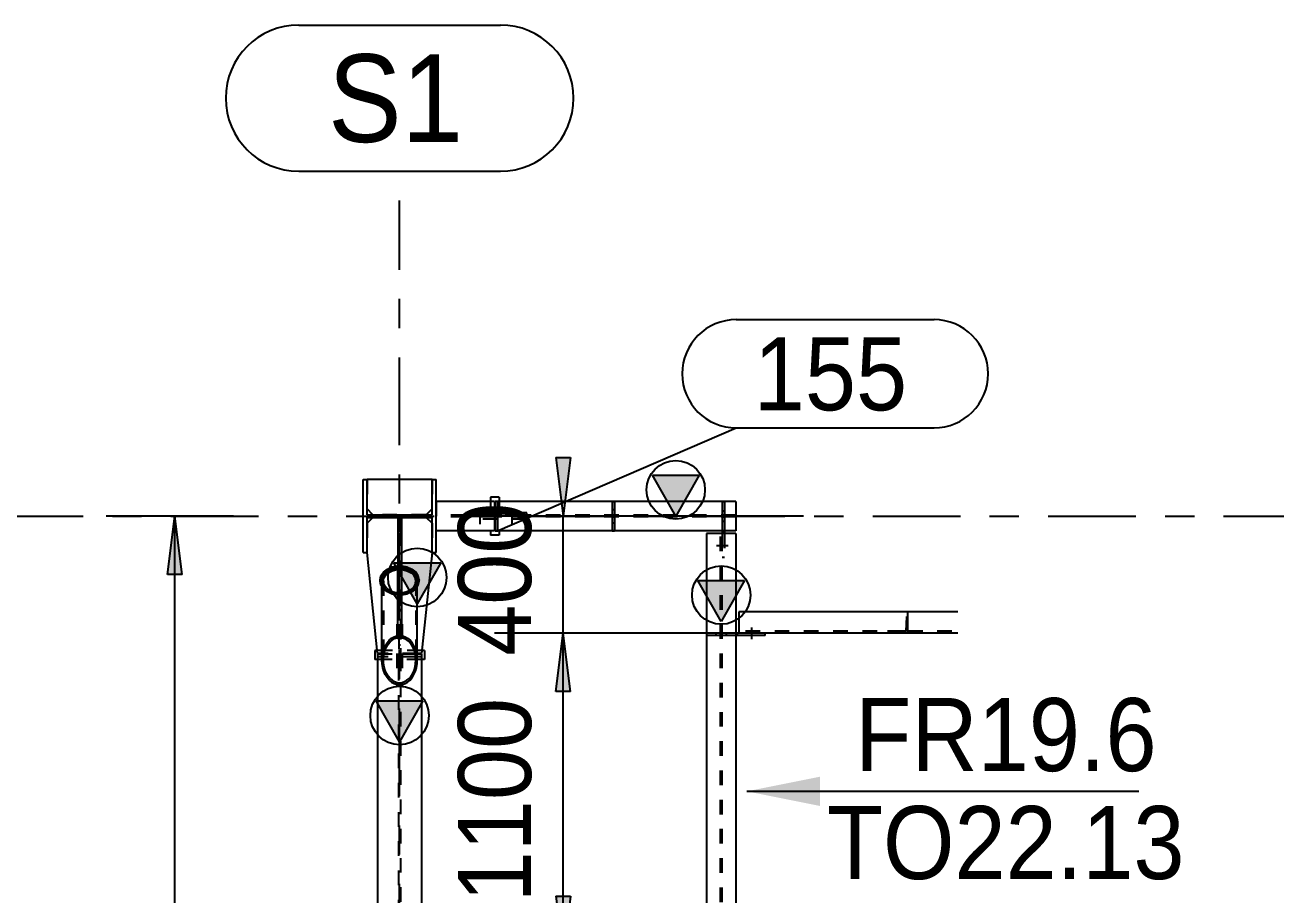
# Model space of a CAD drawing. Header units: millimetres. Extents: x 0 to 594, y 0 to 420.
# Drawn here: x 62.83 to 105.61, y 205.98 to 235.73 of the extents above; entities that cross this region are included whole.
import ezdxf

# ---------------------------------------------------------------- set-up
doc = ezdxf.new("R2010")
doc.units = ezdxf.units.MM
doc.header["$MEASUREMENT"] = 0
for name, pattern in [('XKITLINE00', [0]), ('XKITLINE02', [4, 2, -2]), ('XKITLINE03', [6, 3, -1, 1, -1]), ('XKITLINE04', [3, 0.5, -0.5, 0.5, -0.5, 0.5, -0.5])]:
    doc.linetypes.add(name, pattern=pattern)
for name, color, linetype in [('dimension', 7, 'Continuous'), ('grid', 7, 'Continuous'), ('mark', 7, 'Continuous'), ('part1', 7, 'Continuous'), ('text', 7, 'Continuous')]:
    doc.layers.add(name, color=color, linetype=linetype)
doc.styles.add('STYLE_1', font='ARIAL.TTF', dxfattribs={"height": 0.2})

# ---------------------------------------------------------------- blocks, each defined once
blk = doc.blocks.new('*D196')
at = {"layer": 'mark', "color": 1, "linetype": 'XKITLINE00'}
for p, q in [((113.59, 1364.804), (120.353, 1364.804)), ((105.426, 1357.587), (113.59, 1361.104)), ((113.59, 1361.104), (120.353, 1361.104)), ((113.59, 1361.104), (113.59, 1361.104))]:
    blk.add_line(p, q, dxfattribs=at)
for centre, start, end in [((113.59, 1362.954), 90, -90), ((120.353, 1362.954), -90, 90)]:
    blk.add_arc(centre, 1.85, start, end, dxfattribs=at)
at = {"layer": 'mark', "color": 1, "style": 'STYLE_1', "width": 0.9}
blk.add_text('155', height=2.5, dxfattribs=at).set_placement((114.19, 1361.704))
blk = doc.blocks.new('*D200')
at = {"layer": 'part1', "color": 2, "linetype": 'XKITLINE04'}
for p, q in [((101.986, 1354.386), (101.986, 1352.286)), ((101.986, 1354.386), (102.046, 1354.386)), ((102.046, 1354.386), (102.046, 1352.286)), ((101.986, 1352.286), (102.046, 1352.286))]:
    blk.add_line(p, q, dxfattribs=at)
blk = doc.blocks.new('*D201')
at = {"layer": 'part1', "color": 0, "linetype": 'XKITLINE00'}
for p, q in [((101.228, 1353.486), (101.228, 1353.186)), ((101.318, 1353.486), (101.228, 1353.486)), ((102.928, 1353.486), (102.839, 1353.486)), ((102.928, 1353.486), (102.928, 1353.186)), ((101.328, 1353.186), (101.228, 1353.186)), ((102.928, 1353.186), (102.828, 1353.186))]:
    blk.add_line(p, q, dxfattribs=at)
at = {"layer": 'part1', "color": 2, "linetype": 'XKITLINE04'}
for p, q in [((102.839, 1353.486), (101.318, 1353.486)), ((102.828, 1353.186), (101.328, 1353.186))]:
    blk.add_line(p, q, dxfattribs=at)
blk = doc.blocks.new('*D202')
at = {"layer": 'part1', "color": 2, "linetype": 'XKITLINE04'}
for p, q in [((102.111, 1354.386), (102.111, 1352.286)), ((102.111, 1354.386), (102.171, 1354.386)), ((102.171, 1354.386), (102.171, 1352.286)), ((102.111, 1352.286), (102.171, 1352.286))]:
    blk.add_line(p, q, dxfattribs=at)
blk = doc.blocks.new('*D203')
at = {"layer": 'part1', "color": 0, "linetype": 'XKITLINE00'}
for p, q in [((101.168, 1358.042), (100.968, 1357.842)), ((103.188, 1357.842), (102.988, 1358.042)), ((101.328, 1353.386), (100.968, 1356.837)), ((103.188, 1356.837), (102.828, 1353.386)), ((101.473, 1353.386), (101.328, 1353.386)), ((102.828, 1353.386), (102.683, 1353.386))]:
    blk.add_line(p, q, dxfattribs=at)
at = {"layer": 'part1', "color": 2, "linetype": 'XKITLINE04'}
for p, q in [((100.968, 1357.842), (100.968, 1356.837)), ((102.988, 1358.042), (101.168, 1358.042)), ((103.188, 1357.842), (103.188, 1356.837)), ((102.683, 1353.386), (101.473, 1353.386))]:
    blk.add_line(p, q, dxfattribs=at)
blk = doc.blocks.new('*D204')
at = {"layer": 'part1', "color": 2, "linetype": 'XKITLINE04'}
for p, q in [((102.048, 1358.042), (102.048, 1353.386)), ((102.048, 1358.042), (102.108, 1358.042)), ((102.048, 1357.842), (102.108, 1357.842)), ((102.108, 1358.042), (102.108, 1357.573)), ((102.108, 1357.573), (102.108, 1353.386)), ((102.048, 1353.686), (102.108, 1353.686))]:
    blk.add_line(p, q, dxfattribs=at)
blk = doc.blocks.new('*D205')
at = {"layer": 'part1', "color": 2, "linetype": 'XKITLINE04'}
for p, q in [((100.968, 1359.337), (100.968, 1358.332)), ((103.188, 1359.337), (100.968, 1359.337)), ((103.188, 1359.337), (103.188, 1358.332)), ((101.168, 1358.132), (100.968, 1358.332)), ((103.188, 1358.332), (102.988, 1358.132)), ((102.988, 1358.132), (101.168, 1358.132))]:
    blk.add_line(p, q, dxfattribs=at)
blk = doc.blocks.new('*D207')
at = {"layer": 'text', "color": 1, "style": 'STYLE_1', "width": 0.9}
blk.add_text('TO22.13', height=2.5, dxfattribs=at).set_placement((116.689, 1345.674))
blk = doc.blocks.new('*D209')
at = {"layer": 'text', "color": 1, "linetype": 'XKITLINE00'}
blk.add_line((113.955, 1348.675), (127.362, 1348.675), dxfattribs=at)
at = {"layer": 'text', "color": 1}
blk.add_solid([(113.955, 1348.675), (116.455, 1349.175), (113.955, 1348.675), (116.455, 1348.175)], dxfattribs=at)
at = {"layer": 'text', "color": 1, "style": 'STYLE_1', "width": 0.9}
blk.add_text('FR19.6', height=2.5, dxfattribs=at).set_placement((117.658, 1349.365))
blk = doc.blocks.new('*D213')
at = {"layer": 'grid', "color": 4, "linetype": 'XKITLINE00'}
for p, q in [((98.631, 1374.879), (105.525, 1374.879)), ((98.631, 1369.879), (105.525, 1369.879))]:
    blk.add_line(p, q, dxfattribs=at)
at = {"layer": 'grid', "color": 4, "linetype": 'XKITLINE03'}
blk.add_line((102.078, 1312.512), (102.078, 1368.879), dxfattribs=at)
at = {"layer": 'grid', "color": 4, "linetype": 'XKITLINE00'}
for centre, start, end in [((98.631, 1372.379), 90, -90), ((105.525, 1372.379), -90, 90)]:
    blk.add_arc(centre, 2.5, start, end, dxfattribs=at)
at = {"layer": 'grid', "color": 4, "style": 'STYLE_1', "width": 0.9}
blk.add_text('S1', height=3, dxfattribs=at).set_placement((99.631, 1370.879))
blk = doc.blocks.new('*D216')
at = {"layer": 'grid', "color": 4, "linetype": 'XKITLINE03'}
blk.add_line((88.256, 1358.087), (175.314, 1358.087), dxfattribs=at)
blk = doc.blocks.new('*D220')
at = {"layer": 'part1', "color": 0, "linetype": 'XKITLINE00'}
for p, q in [((100.828, 1356.837), (100.828, 1359.337)), ((100.828, 1359.337), (100.968, 1359.337)), ((100.968, 1358.132), (100.968, 1359.337)), ((103.188, 1359.337), (103.328, 1359.337)), ((103.188, 1358.132), (103.188, 1359.337)), ((103.328, 1356.837), (103.328, 1359.337)), ((100.968, 1358.132), (103.188, 1358.132)), ((100.968, 1358.042), (103.188, 1358.042)), ((100.968, 1356.837), (100.968, 1358.042)), ((103.188, 1356.837), (103.188, 1358.042)), ((100.828, 1356.837), (100.968, 1356.837)), ((103.188, 1356.837), (103.328, 1356.837))]:
    blk.add_line(p, q, dxfattribs=at)
blk = doc.blocks.new('*D221')
at = {"layer": 'part1', "color": 0, "linetype": 'XKITLINE00'}
for p, q in [((113.578, 1357.487), (112.578, 1357.487)), ((112.578, 1357.487), (112.578, 1324.887)), ((113.578, 1357.487), (113.578, 1324.887)), ((113.078, 1354.487), (112.278, 1355.887)), ((112.278, 1355.887), (113.878, 1355.887)), ((113.878, 1355.887), (113.078, 1354.487)), ((113.578, 1324.887), (112.578, 1324.887))]:
    blk.add_line(p, q, dxfattribs=at)
at = {"layer": 'part1', "color": 2, "linetype": 'XKITLINE04'}
for p, q in [((113.051, 1324.887), (113.051, 1357.487)), ((113.106, 1324.887), (113.106, 1357.487))]:
    blk.add_line(p, q, dxfattribs=at)
at = {"layer": 'part1', "color": 0, "linetype": 'XKITLINE00'}
blk.add_circle((113.078, 1355.387), 1, dxfattribs=at)
at = {"layer": 'part1', "color": 0}
blk.add_solid([(112.278, 1355.887), (113.878, 1355.887), (112.278, 1355.887), (113.078, 1354.487)], dxfattribs=at)
blk = doc.blocks.new('*D222')
at = {"layer": 'part1', "color": 0, "linetype": 'XKITLINE00'}
for p, q in [((101.328, 1353.366), (101.328, 1327.057)), ((101.473, 1353.366), (101.328, 1353.366)), ((101.473, 1353.276), (101.328, 1353.276)), ((102.828, 1353.366), (102.683, 1353.366)), ((102.828, 1353.276), (102.683, 1353.276)), ((102.828, 1353.366), (102.828, 1327.057)), ((102.078, 1350.366), (101.278, 1351.766)), ((101.278, 1351.766), (102.878, 1351.766)), ((102.878, 1351.766), (102.078, 1350.366)), ((101.328, 1327.147), (102.828, 1327.147)), ((102.111, 1327.057), (101.328, 1327.057)), ((102.111, 1327.057), (102.828, 1327.057))]:
    blk.add_line(p, q, dxfattribs=at)
at = {"layer": 'part1', "color": 2, "linetype": 'XKITLINE04'}
for p, q in [((101.328, 1353.286), (101.328, 1353.276)), ((101.826, 1353.366), (101.473, 1353.366)), ((102.683, 1353.276), (101.473, 1353.276)), ((102.683, 1353.366), (101.826, 1353.366)), ((102.046, 1353.286), (102.046, 1352.97)), ((102.046, 1353.286), (102.111, 1353.286)), ((102.046, 1353.266), (102.111, 1353.266)), ((102.111, 1353.286), (102.111, 1352.394)), ((102.828, 1353.276), (102.828, 1327.147)), ((102.046, 1352.966), (102.046, 1352.97)), ((102.046, 1352.966), (102.046, 1327.137)), ((102.046, 1352.966), (102.111, 1352.966)), ((102.111, 1352.394), (102.111, 1327.452)), ((101.328, 1327.457), (101.328, 1327.147)), ((102.046, 1327.457), (102.111, 1327.457)), ((102.111, 1327.452), (102.111, 1327.137)), ((102.046, 1327.157), (102.111, 1327.157)), ((102.046, 1327.137), (102.111, 1327.137)), ((102.828, 1327.137), (102.828, 1327.147)), ((102.828, 1327.057), (102.828, 1327.137))]:
    blk.add_line(p, q, dxfattribs=at)
at = {"layer": 'part1', "color": 0, "linetype": 'XKITLINE00'}
blk.add_circle((102.078, 1351.266), 1, dxfattribs=at)
at = {"layer": 'part1', "color": 0}
blk.add_solid([(101.278, 1351.766), (102.878, 1351.766), (101.278, 1351.766), (102.078, 1350.366)], dxfattribs=at)
blk = doc.blocks.new('*D225')
at = {"layer": 'part1', "color": 0, "linetype": 'XKITLINE00'}
for p, q in [((111.521, 1358.087), (110.721, 1359.487)), ((110.721, 1359.487), (112.321, 1359.487)), ((112.321, 1359.487), (111.521, 1358.087)), ((105.348, 1358.587), (105.348, 1357.587)), ((113.578, 1358.587), (105.348, 1358.587)), ((105.428, 1358.587), (105.428, 1357.587)), ((113.578, 1358.587), (113.578, 1357.587)), ((113.578, 1357.587), (105.348, 1357.587))]:
    blk.add_line(p, q, dxfattribs=at)
at = {"layer": 'part1', "color": 2, "linetype": 'XKITLINE04'}
for p, q in [((113.578, 1358.115), (105.428, 1358.115)), ((113.578, 1358.06), (105.428, 1358.06)), ((105.728, 1358.06), (105.728, 1358.115)), ((105.348, 1357.587), (105.428, 1357.587))]:
    blk.add_line(p, q, dxfattribs=at)
at = {"layer": 'part1', "color": 0, "linetype": 'XKITLINE00'}
blk.add_circle((111.521, 1358.987), 1, dxfattribs=at)
at = {"layer": 'part1', "color": 0}
blk.add_solid([(110.721, 1359.487), (112.321, 1359.487), (110.721, 1359.487), (111.521, 1358.087)], dxfattribs=at)
blk = doc.blocks.new('*D226')
at = {"layer": 'part1', "color": 2, "linetype": 'XKITLINE04'}
for p, q in [((112.581, 1354.007), (112.581, 1354.087)), ((113.051, 1354.087), (112.581, 1354.087)), ((113.051, 1354.007), (112.581, 1354.007)), ((112.901, 1354.007), (112.901, 1354.087)), ((113.051, 1354.007), (113.051, 1354.087))]:
    blk.add_line(p, q, dxfattribs=at)
blk = doc.blocks.new('*D228')
at = {"layer": 'part1', "color": 2, "linetype": 'XKITLINE04'}
for p, q in [((119.405, 1354.157), (119.432, 1354.817)), ((119.462, 1354.817), (119.432, 1354.817)), ((120.965, 1354.157), (118.758, 1354.157)), ((119.462, 1354.087), (118.758, 1354.087))]:
    blk.add_line(p, q, dxfattribs=at)
at = {"layer": 'part1', "color": 0, "linetype": 'XKITLINE00'}
for p, q in [((121.162, 1354.817), (119.462, 1354.817)), ((119.462, 1354.087), (119.462, 1354.817)), ((121.162, 1354.087), (119.462, 1354.087))]:
    blk.add_line(p, q, dxfattribs=at)
blk = doc.blocks.new('*D236')
at = {"layer": 'part1', "color": 0, "linetype": 'XKITLINE00'}
for p, q in [((119.462, 1354.817), (113.678, 1354.817)), ((113.678, 1354.817), (113.678, 1354.087)), ((119.462, 1354.087), (119.462, 1354.817)), ((119.462, 1354.087), (113.678, 1354.087))]:
    blk.add_line(p, q, dxfattribs=at)
at = {"layer": 'part1', "color": 2, "linetype": 'XKITLINE04'}
for q in [(119.432, 1354.817), (113.678, 1354.157)]:
    blk.add_line((119.405, 1354.157), q, dxfattribs=at)
blk = doc.blocks.new('*D237')
at = {"layer": 'part1', "color": 2, "linetype": 'XKITLINE04'}
for p, q in [((113.578, 1354.087), (113.106, 1354.087)), ((113.106, 1354.007), (113.106, 1354.087)), ((113.578, 1354.007), (113.106, 1354.007)), ((113.256, 1354.007), (113.256, 1354.087)), ((113.578, 1354.087), (113.578, 1354.007)), ((114.578, 1354.087), (113.678, 1354.087))]:
    blk.add_line(p, q, dxfattribs=at)
at = {"layer": 'part1', "color": 0, "linetype": 'XKITLINE00'}
for p, q in [((113.581, 1354.087), (113.578, 1354.087)), ((114.578, 1354.007), (113.578, 1354.007)), ((113.581, 1354.087), (113.588, 1354.087)), ((113.678, 1354.087), (113.588, 1354.087)), ((113.628, 1354.007), (113.628, 1354.087)), ((114.578, 1354.007), (114.578, 1354.087))]:
    blk.add_line(p, q, dxfattribs=at)
blk = doc.blocks.new('*D238')
at = {"layer": 'part1', "color": 0, "linetype": 'XKITLINE00'}
blk.add_line((114.128, 1353.882), (114.128, 1354.282), dxfattribs=at)
blk.add_line((114.128, 1353.882), (114.128, 1354.282), dxfattribs=at)
blk = doc.blocks.new('*D244')
at = {"layer": 'part1', "color": 0, "linetype": 'XKITLINE00'}
for p, q in [((102.683, 1355.086), (101.883, 1356.486)), ((101.883, 1356.486), (103.483, 1356.486)), ((103.483, 1356.486), (102.683, 1355.086)), ((101.503, 1355.997), (101.539, 1356.06)), ((101.539, 1356.06), (101.589, 1356.119)), ((101.589, 1356.119), (101.65, 1356.171)), ((101.65, 1356.171), (101.723, 1356.215)), ((101.723, 1356.215), (101.804, 1356.251)), ((101.804, 1356.251), (101.891, 1356.277)), ((101.891, 1356.277), (101.984, 1356.293)), ((101.984, 1356.293), (102.008, 1356.294)), ((102.008, 1356.294), (102.008, 1354.891)), ((102.148, 1356.294), (102.148, 1354.891)), ((102.148, 1356.294), (102.173, 1356.293)), ((102.173, 1356.293), (102.265, 1356.277)), ((102.265, 1356.277), (102.353, 1356.251)), ((102.353, 1356.251), (102.434, 1356.215)), ((102.434, 1356.215), (102.506, 1356.171)), ((102.506, 1356.171), (102.568, 1356.119)), ((102.617, 1356.06), (102.568, 1356.119)), ((102.654, 1355.997), (102.617, 1356.06)), ((101.473, 1355.863), (101.481, 1355.931)), ((101.473, 1353.162), (101.473, 1355.863)), ((101.481, 1355.931), (101.503, 1355.997)), ((102.676, 1355.931), (102.654, 1355.997)), ((102.683, 1355.863), (102.676, 1355.931)), ((102.683, 1353.162), (102.683, 1355.863)), ((102.008, 1354.891), (102.078, 1354.895)), ((102.078, 1354.895), (102.148, 1354.891)), ((101.723, 1353.842), (101.804, 1353.911)), ((101.804, 1353.911), (101.891, 1353.962)), ((101.891, 1353.962), (101.984, 1353.993)), ((101.907, 1353.896), (101.991, 1353.924)), ((101.984, 1353.993), (102.078, 1354.003)), ((101.991, 1353.924), (102.078, 1353.933)), ((102.078, 1354.003), (102.173, 1353.993)), ((102.078, 1353.933), (102.165, 1353.924)), ((102.165, 1353.924), (102.25, 1353.896)), ((102.173, 1353.993), (102.265, 1353.962)), ((102.265, 1353.962), (102.353, 1353.911)), ((102.353, 1353.911), (102.434, 1353.842)), ((101.503, 1353.422), (101.539, 1353.544)), ((101.539, 1353.544), (101.589, 1353.656)), ((101.55, 1353.4), (101.584, 1353.512)), ((101.584, 1353.512), (101.629, 1353.615)), ((101.589, 1353.656), (101.65, 1353.757)), ((101.629, 1353.615), (101.686, 1353.707)), ((101.65, 1353.757), (101.723, 1353.842)), ((101.686, 1353.707), (101.752, 1353.786)), ((101.752, 1353.786), (101.826, 1353.849)), ((101.826, 1353.849), (101.907, 1353.896)), ((102.25, 1353.896), (102.33, 1353.849)), ((102.33, 1353.849), (102.404, 1353.786)), ((102.471, 1353.707), (102.404, 1353.786)), ((102.506, 1353.757), (102.434, 1353.842)), ((102.527, 1353.615), (102.471, 1353.707)), ((102.568, 1353.656), (102.506, 1353.757)), ((102.573, 1353.512), (102.527, 1353.615)), ((102.617, 1353.544), (102.568, 1353.656)), ((102.606, 1353.4), (102.573, 1353.512)), ((102.654, 1353.422), (102.617, 1353.544)), ((101.473, 1353.162), (101.481, 1353.293)), ((101.481, 1353.03), (101.473, 1353.162)), ((101.481, 1353.293), (101.503, 1353.422)), ((101.523, 1353.162), (101.53, 1353.283)), ((101.53, 1353.041), (101.523, 1353.162)), ((101.53, 1353.283), (101.55, 1353.4)), ((102.626, 1353.283), (102.606, 1353.4)), ((102.633, 1353.162), (102.626, 1353.283)), ((102.626, 1353.041), (102.633, 1353.162)), ((102.676, 1353.293), (102.654, 1353.422)), ((102.683, 1353.162), (102.676, 1353.293)), ((102.676, 1353.03), (102.683, 1353.162)), ((101.503, 1352.902), (101.481, 1353.03)), ((101.539, 1352.78), (101.503, 1352.902)), ((101.55, 1352.923), (101.53, 1353.041)), ((101.589, 1352.668), (101.539, 1352.78)), ((101.584, 1352.812), (101.55, 1352.923)), ((101.629, 1352.708), (101.584, 1352.812)), ((101.65, 1352.567), (101.589, 1352.668)), ((101.686, 1352.616), (101.629, 1352.708)), ((102.471, 1352.616), (102.527, 1352.708)), ((102.506, 1352.567), (102.568, 1352.668)), ((102.527, 1352.708), (102.573, 1352.812)), ((102.568, 1352.668), (102.617, 1352.78)), ((102.573, 1352.812), (102.606, 1352.923)), ((102.606, 1352.923), (102.626, 1353.041)), ((102.617, 1352.78), (102.654, 1352.902)), ((102.654, 1352.902), (102.676, 1353.03)), ((101.723, 1352.481), (101.65, 1352.567)), ((101.752, 1352.538), (101.686, 1352.616)), ((101.723, 1352.481), (101.804, 1352.412)), ((101.752, 1352.538), (101.826, 1352.474)), ((101.804, 1352.412), (101.891, 1352.362)), ((101.826, 1352.474), (101.907, 1352.428)), ((101.891, 1352.362), (101.984, 1352.331)), ((101.907, 1352.428), (101.991, 1352.4)), ((101.984, 1352.331), (102.078, 1352.321)), ((101.991, 1352.4), (102.078, 1352.39)), ((102.078, 1352.39), (102.165, 1352.4)), ((102.078, 1352.321), (102.173, 1352.331)), ((102.165, 1352.4), (102.25, 1352.428)), ((102.173, 1352.331), (102.265, 1352.362)), ((102.25, 1352.428), (102.33, 1352.474)), ((102.265, 1352.362), (102.353, 1352.412)), ((102.33, 1352.474), (102.404, 1352.538)), ((102.353, 1352.412), (102.434, 1352.481)), ((102.404, 1352.538), (102.471, 1352.616)), ((102.434, 1352.481), (102.506, 1352.567))]:
    blk.add_line(p, q, dxfattribs=at)
at = {"layer": 'part1', "color": 2, "linetype": 'XKITLINE04'}
for p, q in [((101.584, 1356.044), (101.629, 1356.097)), ((101.629, 1356.097), (101.686, 1356.145)), ((101.686, 1356.145), (101.752, 1356.186)), ((101.752, 1356.186), (101.826, 1356.219)), ((101.826, 1356.219), (101.907, 1356.243)), ((101.907, 1356.243), (101.991, 1356.257)), ((101.991, 1356.257), (102.008, 1356.258)), ((102.008, 1356.258), (102.008, 1356.294)), ((102.148, 1356.258), (102.165, 1356.257)), ((102.165, 1356.257), (102.25, 1356.243)), ((102.25, 1356.243), (102.33, 1356.219)), ((102.33, 1356.219), (102.404, 1356.186)), ((102.404, 1356.186), (102.471, 1356.145)), ((102.471, 1356.145), (102.527, 1356.097)), ((102.568, 1356.05), (102.527, 1356.097)), ((102.573, 1356.044), (102.568, 1356.05)), ((101.481, 1355.795), (101.473, 1355.863)), ((101.503, 1355.728), (101.481, 1355.795)), ((101.539, 1355.665), (101.503, 1355.728)), ((101.523, 1355.863), (101.53, 1355.925)), ((101.53, 1355.8), (101.523, 1355.863)), ((101.523, 1355.863), (101.523, 1353.162)), ((101.53, 1355.925), (101.55, 1355.986)), ((101.55, 1355.739), (101.53, 1355.8)), ((101.589, 1355.607), (101.539, 1355.665)), ((101.55, 1355.986), (101.584, 1356.044)), ((101.584, 1355.682), (101.55, 1355.739)), ((101.629, 1355.628), (101.584, 1355.682)), ((101.629, 1355.628), (101.686, 1355.581)), ((102.471, 1355.581), (102.527, 1355.628)), ((102.527, 1355.628), (102.573, 1355.682)), ((102.568, 1355.607), (102.617, 1355.665)), ((102.606, 1355.986), (102.573, 1356.044)), ((102.573, 1355.682), (102.606, 1355.739)), ((102.626, 1355.925), (102.606, 1355.986)), ((102.606, 1355.739), (102.626, 1355.8)), ((102.617, 1355.665), (102.654, 1355.728)), ((102.633, 1355.863), (102.626, 1355.925)), ((102.626, 1355.8), (102.633, 1355.863)), ((102.633, 1355.863), (102.633, 1353.162)), ((102.654, 1355.728), (102.676, 1355.795)), ((102.676, 1355.795), (102.683, 1355.863)), ((101.589, 1355.607), (101.65, 1355.555)), ((101.65, 1355.555), (101.723, 1355.511)), ((101.686, 1355.581), (101.752, 1355.54)), ((101.723, 1355.511), (101.804, 1355.475)), ((101.752, 1355.54), (101.826, 1355.507)), ((101.804, 1355.475), (101.891, 1355.449)), ((101.826, 1355.507), (101.907, 1355.483)), ((101.891, 1355.449), (101.984, 1355.433)), ((101.907, 1355.483), (101.991, 1355.469)), ((101.984, 1355.433), (102.008, 1355.432)), ((101.991, 1355.469), (102.008, 1355.468)), ((102.148, 1355.468), (102.165, 1355.469)), ((102.148, 1355.432), (102.173, 1355.433)), ((102.165, 1355.469), (102.25, 1355.483)), ((102.173, 1355.433), (102.265, 1355.449)), ((102.25, 1355.483), (102.33, 1355.507)), ((102.265, 1355.449), (102.353, 1355.475)), ((102.33, 1355.507), (102.404, 1355.54)), ((102.353, 1355.475), (102.434, 1355.511)), ((102.404, 1355.54), (102.471, 1355.581)), ((102.434, 1355.511), (102.506, 1355.555)), ((102.506, 1355.555), (102.568, 1355.607)), ((102.008, 1354.891), (102.008, 1354.028)), ((102.008, 1354.855), (102.078, 1354.859)), ((102.078, 1354.859), (102.148, 1354.855)), ((102.148, 1354.891), (102.148, 1354.028)), ((102.008, 1354.064), (102.078, 1354.06)), ((102.008, 1354.028), (102.078, 1354.024)), ((102.078, 1354.06), (102.148, 1354.064)), ((102.078, 1354.024), (102.148, 1354.028))]:
    blk.add_line(p, q, dxfattribs=at)
at = {"layer": 'part1', "color": 0, "linetype": 'XKITLINE00'}
blk.add_circle((102.683, 1355.986), 1, dxfattribs=at)
at = {"layer": 'part1', "color": 0}
blk.add_solid([(101.883, 1356.486), (103.483, 1356.486), (101.883, 1356.486), (102.683, 1355.086)], dxfattribs=at)
blk = doc.blocks.new('*D247')
at = {"layer": 'dimension', "color": 1, "linetype": 'XKITLINE00'}
for p, q in [((96.395, 1358.087), (92.045, 1358.087)), ((94.145, 1356.087), (94.395, 1358.087)), ((94.395, 1324.287), (94.395, 1358.087)), ((94.645, 1356.087), (94.395, 1358.087)), ((94.645, 1356.087), (94.145, 1356.087)), ((94.145, 1326.287), (94.395, 1324.287)), ((94.145, 1326.287), (94.645, 1326.287)), ((94.645, 1326.287), (94.395, 1324.287)), ((96.395, 1324.287), (92.045, 1324.287))]:
    blk.add_line(p, q, dxfattribs=at)
at = {"layer": 'dimension', "color": 1}
for points in [[(94.395, 1358.087), (94.645, 1356.087), (94.395, 1358.087), (94.145, 1356.087)], [(94.395, 1324.287), (94.145, 1326.287), (94.395, 1324.287), (94.645, 1326.287)]]:
    blk.add_solid(points, dxfattribs=at)
at = {"layer": 'dimension', "color": 1, "style": 'STYLE_1', "width": 0.9}
blk.add_text('3380', height=2.5, rotation=90.0002, dxfattribs=at).set_placement((93.295, 1337.479))
blk = doc.blocks.new('*D248')
at = {"layer": 'dimension', "color": 1, "linetype": 'XKITLINE00'}
for p, q in [((114.654, 1354.087), (105.325, 1354.087)), ((107.425, 1352.087), (107.675, 1354.087)), ((107.675, 1343.087), (107.675, 1354.087)), ((107.925, 1352.087), (107.675, 1354.087)), ((107.925, 1352.087), (107.425, 1352.087)), ((107.425, 1345.087), (107.675, 1343.087)), ((107.425, 1345.087), (107.925, 1345.087)), ((107.925, 1345.087), (107.675, 1343.087)), ((114.654, 1343.087), (105.325, 1343.087))]:
    blk.add_line(p, q, dxfattribs=at)
at = {"layer": 'dimension', "color": 1}
for points in [[(107.675, 1354.087), (107.925, 1352.087), (107.675, 1354.087), (107.425, 1352.087)], [(107.675, 1343.087), (107.425, 1345.087), (107.675, 1343.087), (107.925, 1345.087)]]:
    blk.add_solid(points, dxfattribs=at)
at = {"layer": 'dimension', "color": 1, "style": 'STYLE_1', "width": 0.9}
blk.add_text('1100', height=2.5, rotation=90.0002, dxfattribs=at).set_placement((106.575, 1344.879))
blk = doc.blocks.new('*D249')
at = {"layer": 'dimension', "color": 1, "linetype": 'XKITLINE00'}
for p, q in [((107.425, 1360.087), (107.675, 1358.087)), ((107.425, 1360.087), (107.925, 1360.087)), ((107.925, 1360.087), (107.675, 1358.087)), ((115.895, 1358.087), (105.325, 1358.087)), ((107.675, 1354.087), (107.675, 1358.087)), ((114.654, 1354.087), (105.325, 1354.087)), ((107.425, 1352.087), (107.675, 1354.087)), ((107.925, 1352.087), (107.675, 1354.087)), ((107.925, 1352.087), (107.425, 1352.087))]:
    blk.add_line(p, q, dxfattribs=at)
at = {"layer": 'dimension', "color": 1}
for points in [[(107.675, 1358.087), (107.425, 1360.087), (107.675, 1358.087), (107.925, 1360.087)], [(107.675, 1354.087), (107.925, 1352.087), (107.675, 1354.087), (107.425, 1352.087)]]:
    blk.add_solid(points, dxfattribs=at)
at = {"layer": 'dimension', "color": 1, "style": 'STYLE_1', "width": 0.9}
blk.add_text('400', height=2.5, rotation=90.0002, dxfattribs=at).set_placement((106.575, 1353.306))
blk = doc.blocks.new('*D250')
at = {"layer": 'part1', "color": 0, "linetype": 'XKITLINE00'}
for p, q in [((102.018, 1358.042), (102.018, 1354.891)), ((102.138, 1358.042), (102.138, 1354.891)), ((102.018, 1355.053), (102.138, 1355.053))]:
    blk.add_line(p, q, dxfattribs=at)
at = {"layer": 'part1', "color": 2, "linetype": 'XKITLINE04'}
for p, q in [((102.018, 1358.042), (102.138, 1358.042)), ((102.018, 1358.042), (102.138, 1358.042)), ((102.018, 1357.842), (102.138, 1357.842)), ((102.018, 1355.053), (102.018, 1353.894)), ((102.138, 1355.053), (102.138, 1353.894)), ((102.138, 1353.894), (102.018, 1353.894))]:
    blk.add_line(p, q, dxfattribs=at)
blk = doc.blocks.new('*D251')
at = {"layer": 'part1', "color": 2, "linetype": 'XKITLINE04'}
for p, q in [((100.968, 1359.337), (100.968, 1358.332)), ((103.188, 1359.337), (103.188, 1358.332)), ((102.988, 1358.132), (101.168, 1358.132))]:
    blk.add_line(p, q, dxfattribs=at)
at = {"layer": 'part1', "color": 0, "linetype": 'XKITLINE00'}
for p, q in [((103.188, 1359.337), (100.968, 1359.337)), ((101.168, 1358.132), (100.968, 1358.332)), ((103.188, 1358.332), (102.988, 1358.132))]:
    blk.add_line(p, q, dxfattribs=at)
blk = doc.blocks.new('*D252')
at = {"layer": 'part1', "color": 0, "linetype": 'XKITLINE00'}
for p, q in [((101.442, 1356.044), (101.526, 1356.171)), ((101.442, 1356.002), (101.526, 1356.13)), ((101.526, 1356.171), (101.659, 1356.276)), ((101.526, 1356.13), (101.659, 1356.234)), ((101.659, 1356.276), (101.828, 1356.348)), ((101.659, 1356.234), (101.828, 1356.306)), ((101.828, 1356.348), (102.018, 1356.381)), ((101.828, 1356.306), (101.828, 1356.348)), ((101.828, 1356.306), (102.018, 1356.339)), ((101.413, 1355.904), (101.442, 1356.044)), ((101.413, 1355.863), (101.442, 1356.002)), ((101.413, 1355.863), (101.413, 1355.904)), ((101.442, 1355.723), (101.413, 1355.863)), ((101.473, 1355.676), (101.442, 1355.723)), ((102.018, 1355.386), (102.008, 1355.388))]:
    blk.add_line(p, q, dxfattribs=at)
at = {"layer": 'part1', "color": 2, "linetype": 'XKITLINE04'}
for p, q in [((102.018, 1356.381), (102.018, 1355.386)), ((101.442, 1355.765), (101.413, 1355.904)), ((101.526, 1355.638), (101.442, 1355.765)), ((101.526, 1355.596), (101.473, 1355.676)), ((101.659, 1355.533), (101.526, 1355.638)), ((101.659, 1355.492), (101.526, 1355.596)), ((101.828, 1355.461), (101.659, 1355.533)), ((101.828, 1355.42), (101.659, 1355.492)), ((102.018, 1355.428), (101.828, 1355.461)), ((101.828, 1355.42), (101.828, 1355.461)), ((102.008, 1355.388), (101.828, 1355.42))]:
    blk.add_line(p, q, dxfattribs=at)
blk = doc.blocks.new('*D253')
at = {"layer": 'part1', "color": 2, "linetype": 'XKITLINE04'}
for p, q in [((102.138, 1356.381), (102.138, 1355.386)), ((102.63, 1355.638), (102.498, 1355.533)), ((102.714, 1355.765), (102.63, 1355.638)), ((102.683, 1355.676), (102.63, 1355.596)), ((102.743, 1355.904), (102.714, 1355.765)), ((102.329, 1355.461), (102.138, 1355.428)), ((102.329, 1355.42), (102.148, 1355.388)), ((102.498, 1355.533), (102.329, 1355.461)), ((102.498, 1355.492), (102.329, 1355.42)), ((102.329, 1355.42), (102.329, 1355.461)), ((102.63, 1355.596), (102.498, 1355.492))]:
    blk.add_line(p, q, dxfattribs=at)
at = {"layer": 'part1', "color": 0, "linetype": 'XKITLINE00'}
for p, q in [((102.138, 1356.381), (102.329, 1356.348)), ((102.138, 1356.339), (102.329, 1356.306)), ((102.329, 1356.306), (102.329, 1356.348)), ((102.329, 1356.348), (102.498, 1356.276)), ((102.329, 1356.306), (102.498, 1356.234)), ((102.498, 1356.276), (102.63, 1356.171)), ((102.498, 1356.234), (102.63, 1356.13)), ((102.714, 1356.044), (102.63, 1356.171)), ((102.714, 1356.002), (102.63, 1356.13)), ((102.714, 1355.723), (102.683, 1355.676)), ((102.743, 1355.904), (102.714, 1356.044)), ((102.743, 1355.863), (102.714, 1356.002)), ((102.714, 1355.723), (102.743, 1355.863)), ((102.743, 1355.863), (102.743, 1355.904)), ((102.148, 1355.388), (102.138, 1355.386))]:
    blk.add_line(p, q, dxfattribs=at)
blk = doc.blocks.new('*D257')
at = {"layer": 'part1', "color": 2, "linetype": 'XKITLINE04'}
for p, q in [((109.346, 1358.06), (109.346, 1357.587)), ((109.346, 1358.06), (109.426, 1358.06)), ((109.346, 1357.86), (109.426, 1357.86)), ((109.426, 1358.06), (109.426, 1357.587)), ((109.346, 1357.587), (109.426, 1357.587))]:
    blk.add_line(p, q, dxfattribs=at)
blk = doc.blocks.new('*D258')
at = {"layer": 'part1', "color": 2, "linetype": 'XKITLINE04'}
for p, q in [((109.346, 1358.587), (109.346, 1358.115)), ((109.346, 1358.587), (109.426, 1358.587)), ((109.346, 1358.315), (109.426, 1358.315)), ((109.426, 1358.587), (109.426, 1358.115)), ((109.346, 1358.115), (109.426, 1358.115))]:
    blk.add_line(p, q, dxfattribs=at)
blk = doc.blocks.new('*D272')
at = {"layer": 'part1', "color": 0, "linetype": 'XKITLINE02'}
blk.add_line((105.928, 1357.812), (105.928, 1358.362), dxfattribs=at)
blk.add_line((105.928, 1357.812), (105.928, 1358.362), dxfattribs=at)
blk = doc.blocks.new('*D273')
at = {"layer": 'part1', "color": 0, "linetype": 'XKITLINE02'}
blk.add_line((104.828, 1357.812), (104.828, 1358.362), dxfattribs=at)
blk.add_line((104.828, 1357.812), (104.828, 1358.362), dxfattribs=at)
blk = doc.blocks.new('*D274')
at = {"layer": 'part1', "color": 2, "linetype": 'XKITLINE04'}
for p, q in [((103.328, 1358.587), (103.328, 1357.587)), ((105.328, 1358.115), (103.328, 1358.115)), ((105.328, 1358.06), (103.328, 1358.06)), ((105.028, 1358.06), (105.028, 1358.115)), ((105.126, 1358.06), (105.135, 1358.06))]:
    blk.add_line(p, q, dxfattribs=at)
at = {"layer": 'part1', "color": 0, "linetype": 'XKITLINE00'}
for p, q in [((105.328, 1358.587), (103.328, 1358.587)), ((105.328, 1358.587), (105.328, 1357.587)), ((105.328, 1357.587), (103.328, 1357.587))]:
    blk.add_line(p, q, dxfattribs=at)
blk = doc.blocks.new('*D275')
at = {"layer": 'part1', "color": 2, "linetype": 'XKITLINE04'}
for p, q in [((106.428, 1358.06), (104.328, 1358.06)), ((104.328, 1357.98), (104.328, 1358.06)), ((106.428, 1357.98), (104.328, 1357.98)), ((106.428, 1357.98), (106.428, 1358.06))]:
    blk.add_line(p, q, dxfattribs=at)
blk = doc.blocks.new('*D276')
at = {"layer": 'part1', "color": 2, "linetype": 'XKITLINE04'}
for p, q in [((106.428, 1358.195), (104.328, 1358.195)), ((104.328, 1358.115), (104.328, 1358.195)), ((106.428, 1358.115), (106.428, 1358.195)), ((106.428, 1358.115), (104.328, 1358.115))]:
    blk.add_line(p, q, dxfattribs=at)
blk = doc.blocks.new('*D277')
at = {"layer": 'part1', "color": 0, "linetype": 'XKITLINE00'}
for p, q in [((105.188, 1358.737), (105.188, 1358.587)), ((105.488, 1358.737), (105.188, 1358.737)), ((105.488, 1358.737), (105.488, 1358.587)), ((105.188, 1357.587), (105.188, 1357.437)), ((105.488, 1357.437), (105.188, 1357.437)), ((105.488, 1357.587), (105.488, 1357.437))]:
    blk.add_line(p, q, dxfattribs=at)
at = {"layer": 'part1', "color": 2, "linetype": 'XKITLINE04'}
for p, q in [((105.188, 1358.587), (105.188, 1357.587)), ((105.488, 1358.587), (105.488, 1357.587))]:
    blk.add_line(p, q, dxfattribs=at)
blk = doc.blocks.new('*D278')
at = {"layer": 'part1', "color": 2, "linetype": 'XKITLINE04'}
for p, q in [((113.106, 1358.587), (113.106, 1358.115)), ((113.106, 1358.587), (113.186, 1358.587)), ((113.106, 1358.265), (113.186, 1358.265)), ((113.186, 1358.587), (113.186, 1358.115)), ((113.106, 1358.115), (113.186, 1358.115))]:
    blk.add_line(p, q, dxfattribs=at)
blk = doc.blocks.new('*D279')
at = {"layer": 'part1', "color": 0, "linetype": 'XKITLINE02'}
blk.add_line((112.918, 1357.087), (113.318, 1357.087), dxfattribs=at)
blk.add_line((112.918, 1357.087), (113.318, 1357.087), dxfattribs=at)
blk = doc.blocks.new('*D280')
at = {"layer": 'part1', "color": 2, "linetype": 'XKITLINE04'}
for p, q in [((113.106, 1358.06), (113.186, 1358.06)), ((113.106, 1358.06), (113.106, 1357.587)), ((113.106, 1357.91), (113.186, 1357.91)), ((113.186, 1358.06), (113.186, 1357.587)), ((113.106, 1357.587), (113.186, 1357.587)), ((113.106, 1357.587), (113.186, 1357.587)), ((113.106, 1357.487), (113.106, 1356.687)), ((113.186, 1357.487), (113.186, 1356.687)), ((113.106, 1356.687), (113.186, 1356.687)), ((113.106, 1356.687), (113.186, 1356.687))]:
    blk.add_line(p, q, dxfattribs=at)
at = {"layer": 'part1', "color": 0, "linetype": 'XKITLINE00'}
for p, q in [((113.106, 1357.587), (113.106, 1357.487)), ((113.106, 1357.537), (113.186, 1357.537)), ((113.186, 1357.585), (113.186, 1357.587)), ((113.186, 1357.577), (113.186, 1357.585)), ((113.186, 1357.577), (113.186, 1357.487))]:
    blk.add_line(p, q, dxfattribs=at)

msp = doc.modelspace()

# ---------------------------------------------------------------- block references
at = {"layer": 'dimension'}
for name in ['*D249', '*D247', '*D248']:
    msp.add_blockref(name, (-26.435, -1139.151), dxfattribs=at)
at = {"layer": 'grid'}
for name in ['*D213', '*D216']:
    msp.add_blockref(name, (-26.435, -1139.151), dxfattribs=at)
at = {"layer": 'mark'}
msp.add_blockref('*D196', (-26.435, -1139.151), dxfattribs=at)
at = {"layer": 'part1'}
for name in ['*D225', '*D220', '*D205', '*D251', '*D277', '*D274', '*D276', '*D273', '*D272', '*D258', '*D278', '*D203', '*D250', '*D204', '*D275', '*D257', '*D280', '*D221', '*D244', '*D279', '*D252', '*D253', '*D236', '*D228', '*D200', '*D202', '*D226', '*D237', '*D238', '*D201', '*D222']:
    msp.add_blockref(name, (-26.435, -1139.151), dxfattribs=at)
at = {"layer": 'text'}
for name in ['*D209', '*D207']:
    msp.add_blockref(name, (-26.435, -1139.151), dxfattribs=at)

doc.saveas('drawing.dxf')
